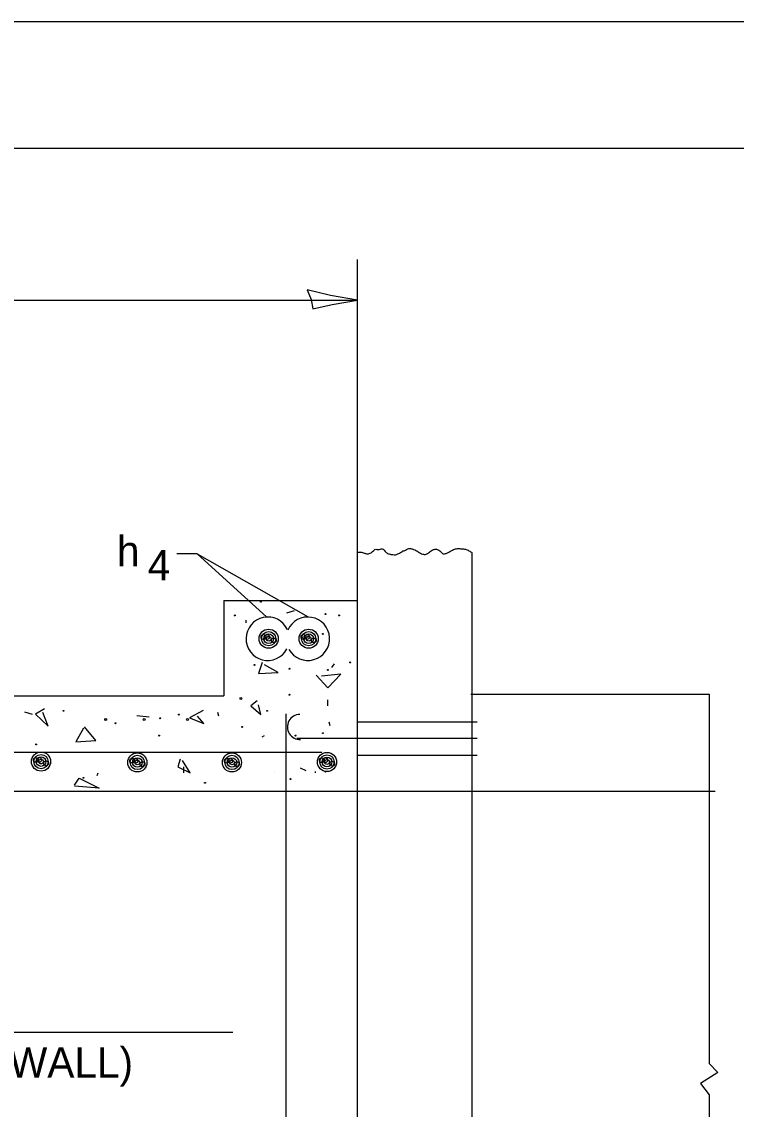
# Model space of a CAD drawing. Extents: x 2133490 to 2172050, y 2138301 to 2145980.
# Drawn here: x 2143621.4 to 2143762.6, y 2145459.3 to 2145674.5 of the extents above; entities that cross this region are included whole.
import ezdxf

# ---------------------------------------------------------------- set-up
doc = ezdxf.new("R2010")
doc.units = 0
for name, color, linetype in [('Level 40', 7, 'Continuous'), ('Level 63', 7, 'Continuous'), ('ROW_PR_Notes', 7, 'Continuous'), ('Sheets_50 Reference Boundary', 7, 'Continuous'), ('Sheets_General Details', 7, 'Continuous'), ('Sheets_Printer Plotting Border', 7, 'Continuous')]:
    doc.layers.add(name, color=color, linetype=linetype)

msp = doc.modelspace()

# ---------------------------------------------------------------- linework, layer by layer
at = {"layer": 'Level 40'}
for p, q in [((2143656, 2145569.17), (2143651.99, 2145569.17)), ((2143669.72, 2145556.75), (2143656, 2145569.17)), ((2143656, 2145569.17), (2143677.98, 2145556.74)), ((2143687.75, 2145535.94), (2143711.4, 2145535.94)), ((2143711.4, 2145532.64), (2143687.75, 2145532.64)), ((2143687.75, 2145529.34), (2143711.4, 2145529.34)), ((2143687.74, 2145522.23), (2143734.89, 2145522.23)), ((2143734.89, 2145522.23), (2143758.47, 2145522.23))]:
    msp.add_line(p, q, dxfattribs=at)
for centre, radius in [((2143668.62, 2145559.72), 0.0943), ((2143681.38, 2145557.27), 0.0943), ((2143663.47, 2145557.02), 0.0943), ((2143684.08, 2145557.02), 0.0943), ((2143670.17, 2145552.4), 1.89), ((2143669.14, 2145552.74), 0.472), ((2143670.17, 2145552.4), 1.41), ((2143670.17, 2145552.4), 0.943), ((2143669.82, 2145552.74), 0.472), ((2143670.17, 2145552.4), 0.472), ((2143678.08, 2145552.4), 1.89), ((2143677.06, 2145552.74), 0.472), ((2143678.08, 2145552.4), 1.41), ((2143678.08, 2145552.4), 0.943), ((2143677.74, 2145552.74), 0.472), ((2143678.08, 2145552.4), 0.472), ((2143680.89, 2145553.34), 0.0943), ((2143671.19, 2145552.06), 0.472), ((2143676.72, 2145552.61), 0.0943), ((2143679.1, 2145552.06), 0.472), ((2143667.39, 2145547.21), 0.0943), ((2143674.26, 2145546.47), 0.0943), ((2143686.29, 2145547.7), 0.0943), ((2143681.87, 2145546.22), 0.0943), ((2143664.69, 2145540.58), 0.189), ((2143674.26, 2145541.32), 0.0943), ((2143629.6, 2145538.13), 0.0943), ((2143669.85, 2145538.13), 0.0943), ((2143637.94, 2145536.41), 0.189), ((2143639.91, 2145535.67), 0.0943), ((2143645.55, 2145536.41), 0.189), ((2143648.74, 2145536.65), 0.0943), ((2143652.42, 2145537.39), 0.0943), ((2143654.14, 2145536.41), 0.189), ((2143664.94, 2145534.94), 0.0943), ((2143680.89, 2145533.71), 0.0943), ((2143624.2, 2145531.5), 0.0943), ((2143648.5, 2145533.22), 0.0943), ((2143675.49, 2145533.22), 0.0943), ((2143625.16, 2145528.09), 1.89), ((2143625.16, 2145528.09), 1.41), ((2143644.2, 2145527.92), 1.89), ((2143644.2, 2145527.92), 1.41), ((2143662.91, 2145527.92), 1.89), ((2143662.91, 2145527.92), 1.41), ((2143681.7, 2145528.01), 1.89), ((2143681.7, 2145528.01), 1.41), ((2143624.14, 2145528.43), 0.472), ((2143625.16, 2145528.09), 0.943), ((2143624.82, 2145528.43), 0.472), ((2143625.16, 2145528.09), 0.472), ((2143626.18, 2145527.75), 0.472), ((2143643.18, 2145528.26), 0.472), ((2143644.2, 2145527.92), 0.943), ((2143643.86, 2145528.26), 0.472), ((2143644.2, 2145527.92), 0.472), ((2143645.22, 2145527.58), 0.472), ((2143661.89, 2145528.26), 0.472), ((2143662.91, 2145527.92), 0.943), ((2143662.57, 2145528.26), 0.472), ((2143662.91, 2145527.92), 0.472), ((2143663.93, 2145527.58), 0.472), ((2143680.68, 2145528.35), 0.472), ((2143681.7, 2145528.01), 0.943), ((2143681.36, 2145528.35), 0.472), ((2143681.7, 2145528.01), 0.472), ((2143682.73, 2145527.67), 0.472), ((2143633.53, 2145524.88), 0.0943), ((2143681.38, 2145526.1), 0.0943), ((2143657.58, 2145523.89), 0.0943), ((2143674.51, 2145524.63), 0.0943)]:
    msp.add_circle(centre, radius, dxfattribs=at)
for centre, start, end in [((2143669.99, 2145552.39), 24.9941, 332.0982), ((2143677.91, 2145552.39), 209.5562, 156.8179)]:
    msp.add_arc(centre, 4.3, start, end, dxfattribs=at)
msp.add_spline([(2143687.73, 2145569.53), (2143688.74, 2145569.46), (2143689.34, 2145569.25), (2143690.07, 2145569.25), (2143690.42, 2145569.42), (2143691.02, 2145569.93), (2143691.36, 2145570.11), (2143691.79, 2145570.02), (2143692.61, 2145570.19), (2143693.43, 2145569.46), (2143693.98, 2145569.16), (2143694.71, 2145569.03), (2143695.23, 2145568.99), (2143695.7, 2145569.16), (2143696.39, 2145569.55), (2143696.69, 2145569.76), (2143696.95, 2145569.81), (2143697.89, 2145570.24), (2143698.54, 2145570.15), (2143699.05, 2145569.98), (2143699.74, 2145569.59), (2143700.64, 2145569.12), (2143700.9, 2145569.08), (2143701.33, 2145569.12), (2143701.76, 2145569.42), (2143702.49, 2145569.89), (2143703.01, 2145570.11), (2143703.65, 2145569.98), (2143704.3, 2145569.55), (2143704.43, 2145569.38), (2143704.68, 2145569.2), (2143705.24, 2145569.29), (2143705.76, 2145569.51), (2143706.74, 2145570.02), (2143707.52, 2145570.24), (2143708.29, 2145570.19), (2143709.06, 2145570.11), (2143709.75, 2145569.81), (2143710.4, 2145569.42)], degree=3, dxfattribs=at)
at = {"layer": 'Level 63'}
msp.add_lwpolyline([(2143677.75, 2145621.45), (2143678.56, 2145619.53), (2143678.87, 2145617.69), (2143682.74, 2145618.49), (2143687.74, 2145619.36), (2143682.41, 2145620.33)], close=True, dxfattribs=at)
at = {"layer": 'ROW_PR_Notes'}
for p, q in [((2143687.74, 2145562.78), (2143687.74, 2145627.41)), ((2143486.35, 2145619.36), (2143687.74, 2145619.36)), ((2143687.74, 2145559.99), (2143687.74, 2145569.42)), ((2143710.4, 2145308.17), (2143710.4, 2145569.42)), ((2143661.3, 2145559.95), (2143687.74, 2145559.95)), ((2143661.3, 2145559.95), (2143661.3, 2145541.09)), ((2143687.74, 2145371.35), (2143687.74, 2145559.99)), ((2143673.77, 2145557.51), (2143675.25, 2145558)), ((2143665.67, 2145556.04), (2143665.67, 2145555.55)), ((2143668.87, 2145547.7), (2143668.13, 2145545.49)), ((2143672.06, 2145545.73), (2143669.36, 2145547.21)), ((2143683.1, 2145547.45), (2143682.61, 2145546.72)), ((2143668.13, 2145545.49), (2143672.06, 2145545.73)), ((2143679.55, 2145545.2), (2143681.89, 2145542.68)), ((2143684.41, 2145545.38), (2143680.63, 2145545.02)), ((2143681.89, 2145542.68), (2143684.41, 2145545.38)), ((2143509.5, 2145541.09), (2143661.3, 2145541.09)), ((2143667.88, 2145540.09), (2143666.66, 2145539.11)), ((2143681.87, 2145539.11), (2143681.87, 2145540.33)), ((2143710.14, 2145541.4), (2143757.29, 2145541.4)), ((2143757.29, 2145541.4), (2143757.29, 2145468.37)), ((2143623.46, 2145537.39), (2143621.99, 2145537.88)), ((2143625.85, 2145538.53), (2143624.05, 2145537.45)), ((2143626.57, 2145535.11), (2143625.49, 2145537.81)), ((2143657.2, 2145538.17), (2143654.5, 2145536.73)), ((2143660.03, 2145537.88), (2143660.28, 2145537.14)), ((2143666.66, 2145539.11), (2143668.62, 2145537.39)), ((2143668.62, 2145537.39), (2143668.13, 2145539.35)), ((2143624.05, 2145537.45), (2143626.57, 2145535.11)), ((2143646.53, 2145536.9), (2143644.08, 2145537.14)), ((2143654.5, 2145536.73), (2143657.38, 2145535.65)), ((2143657.38, 2145535.65), (2143656.12, 2145537.09)), ((2143673.61, 2145393.47), (2143673.61, 2145537.55)), ((2143682.36, 2145535.18), (2143682.12, 2145535.92)), ((2143633.53, 2145534.69), (2143632.05, 2145531.99)), ((2143635.98, 2145532.24), (2143633.77, 2145534.94)), ((2143632.05, 2145531.99), (2143635.98, 2145532.24)), ((2143668.87, 2145532.97), (2143669.36, 2145533.22)), ((2143687.75, 2145532.64), (2143675.73, 2145532.64)), ((2143680.69, 2145529.91), (2143492.72, 2145529.91)), ((2143652.67, 2145528.56), (2143652.18, 2145527.08)), ((2143652.18, 2145527.08), (2143654.63, 2145525.86)), ((2143654.63, 2145525.86), (2143653.16, 2145528.31)), ((2143653.41, 2145525.86), (2143653.41, 2145527.08)), ((2143636.23, 2145525.37), (2143636.47, 2145525.86)), ((2143671.32, 2145525.86), (2143671.32, 2145525.86)), ((2143677.56, 2145526.28), (2143676.48, 2145526.82)), ((2143679.42, 2145525.86), (2143679.42, 2145526.1)), ((2143631.8, 2145523.4), (2143632.7, 2145524.84)), ((2143636.66, 2145522.86), (2143631.8, 2145523.22)), ((2143632.7, 2145524.84), (2143636.66, 2145522.86)), ((2143487.45, 2145522.23), (2143687.74, 2145522.23)), ((2143569.93, 2145474.58), (2143660.84, 2145474.58)), ((2143660.84, 2145474.58), (2143663.09, 2145474.58)), ((2143757.29, 2145468.37), (2143759, 2145466.61)), ((2143759, 2145466.61), (2143755.56, 2145464.38)), ((2143755.56, 2145464.38), (2143757.29, 2145462.19)), ((2143757.29, 2145462.19), (2143757.29, 2145389.9))]:
    msp.add_line(p, q, dxfattribs=at)
msp.add_arc((2143676.36, 2145534.94), 2.48, 91.2091, 272.0621, dxfattribs=at)
at = {"layer": 'Sheets_50 Reference Boundary'}
msp.add_lwpolyline([(2143250.12, 2145649.45), (2144825.12, 2145649.45), (2144825.12, 2144649.46), (2143250.12, 2144649.46)], close=True, dxfattribs=at)
at = {"layer": 'Sheets_General Details'}
msp.add_line((2144850.12, 2145674.46), (2143150.12, 2145674.46), dxfattribs=at)
msp.add_lwpolyline([(2143250.12, 2145649.46), (2144825.12, 2145649.46), (2144825.12, 2144599.46), (2143250.12, 2144599.46)], close=True, dxfattribs=at)
at = {"layer": 'Sheets_Printer Plotting Border'}
msp.add_lwpolyline([(2143150.12, 2144574.46), (2144850.12, 2144574.46), (2144850.12, 2145674.46), (2143150.12, 2145674.46)], close=True, dxfattribs=at)

# ---------------------------------------------------------------- texts
at = {"layer": 'ROW_PR_Notes'}
for s, p in [('h ', (2143640.17, 2145566.73)), ('4', (2143646.26, 2145563.97)), ('(EACH WALL)', (2143591.64, 2145465.58))]:
    msp.add_text(s, height=6, dxfattribs=at).set_placement(p)

doc.saveas('drawing.dxf')
